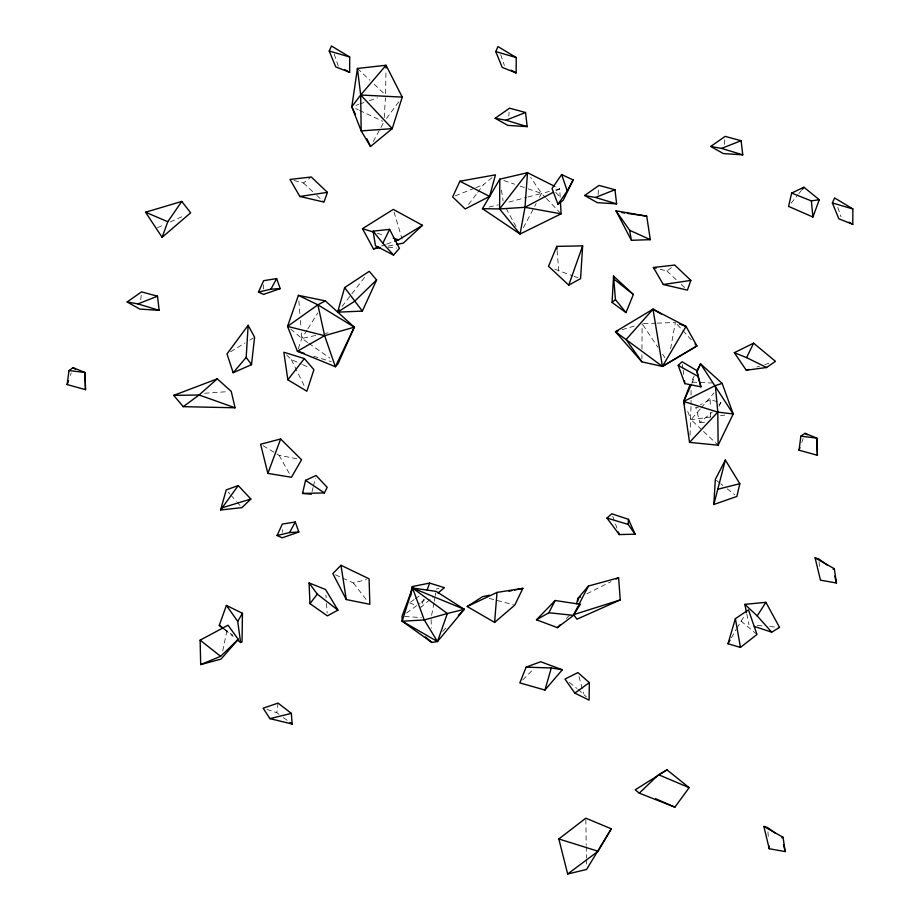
<?xml version="1.0" encoding="UTF-8"?>
<svg xmlns="http://www.w3.org/2000/svg" width="920" height="920" viewBox="0 0 920 920"><rect width="100%" height="100%" fill="white"/><g stroke="black" fill="none" stroke-linecap="round" stroke-linejoin="round"><path stroke-width="0.69" stroke-dasharray="4.6 3.45" d="M263.626 288.914L263.637 284.786M282.267 532.312L282.279 529.563M641.918 359.03L641.942 354.798M641.964 349.14L642.114 323.714M385.641 93.621L385.986 69.517M384.226 117.645L385.445 97.865M690.011 435.275L691.046 405.754M140.725 299.828L141.254 294.538M508.772 116.127L509.174 112.148M598.069 194.695L598.736 188.071M724.327 144.325L724.868 139.035M279.002 714.311L276.805 712.689L278.07 703.11M670.622 348.691L675.36 322.483L657.351 323.15M431.606 615.331L433.987 602.646M434.251 601.243L435.045 597.011M435.309 595.596L435.838 592.779M222.72 650.969L227.47 627.923M312.041 491.544L313.053 487.531M313.386 486.185L315.387 478.159M298.275 348.68L301.829 338.445L307.142 329.958M70.334 375.486L71.242 372.887M801.769 442.405L803.137 438.518M423.74 599.265L420.785 607.349L433.676 596.608M691.817 383.318L694.738 376.832M694.22 376.004L691.035 382.076L712.264 382.984M523.422 227.677L536.153 203.573M539.499 197.225L541.512 193.418L549.309 191.463M718.957 406.364L720.9 402.718L710.148 399.683L700.534 404.708M373.198 141.576L383.295 123.107M731.411 637.779L736.195 629.383M736.885 628.176L744.74 615.434M307.889 328.75L317.745 312.995M386.457 118.507L398.923 101.626M468.533 204.527L476.893 193.453M477.721 192.349L483.575 184.598L492.223 177.491M341.998 306.498L365.734 275.873M791.131 203.205L797.962 194.695M798.813 193.637L801.377 190.44M700.2 409.02L691.046 419.692L702.512 430.491M701.12 407.951L713.931 393.012M719.014 404.834L720.9 402.718M566.329 618.505L570.285 614.445M442.612 631.396L447.534 626.382M522.813 679.869L532.76 669.794M698.429 407.836L695.727 407.226L699.867 422.464L712.287 412.056M294.02 180.504L303.462 182.988L310.166 177.847M660.146 269.272L666.896 271.043L674.705 265.052M406.559 613.042L420.198 603.037M421.325 602.209L424.741 599.702M410.734 602.013L414.172 599.553M415.311 598.724L419.888 595.447M230.598 351.75L244.984 343.01M249.78 340.101L253.38 337.928M555.99 190.831L559.705 188.853L560.176 197.179M586.903 593.791L611.006 581.624M157.481 227.711L163.852 224.848M170.234 221.984L184.253 215.683M455.227 195.88L474.559 188.186M475.847 187.668L483.575 184.598M381.386 246.042L385.353 244.605M386.676 244.122L393.288 241.73M355.867 105.363L358.57 104.42M359.927 103.948L363.986 102.545M369.391 100.671L377.51 97.853M756.884 366.988L759.529 366.183M764.831 364.561L768.809 363.354M622.115 329.716L635.444 325.714M508.909 202.078L526.573 197.386M527.93 197.03L541.512 193.418L545.433 197.501M335.397 574.793L353.406 582.981L366.482 579.519M555.806 189.83L559.705 188.853L555.99 186.99M489.026 207.058L498.226 204.815M315.641 335.478L301.829 338.445L290.593 328.969M325.312 333.397L328.072 332.81M388.378 246.019L393.806 244.973M436.264 588.984L438.989 588.547M710.723 417.013L691.046 419.692L686.814 409.285M720.556 415.679L724.776 415.115M204.573 393.254L227.033 391.69M643.494 323.656L655.96 323.196M699.867 422.464L705.192 422.337M404.777 616.538L421.383 617.55M757.309 625.416L764.267 626.048M769.833 626.543L779.573 627.428M388.136 247.146L396.589 248.066M263.074 445.705L279.059 455.273L300.138 459.436M489.291 598.414L513.441 604.739M313.639 356.235L331.257 361.663M377.2 233.208L383.881 235.278M266.869 709.412L276.805 712.689M503.872 180.538L514.625 184.218M520.007 186.058L526.723 188.358M528.068 188.818L541.512 193.418L530.633 177.295M554.933 269.238L572.884 275.942M574.16 276.391L578.013 277.736M409.595 602.83L417.059 605.843M286.661 355.016L291.352 359.605L301.38 364.09M302.634 364.653L308.901 367.459M355.672 108.583L358.248 109.79M359.524 110.388L382.674 121.279M307.671 342.527L301.829 338.445L301.392 332.891M308.844 343.344L329.854 358.029M223.824 628.647L232.933 635.26M283.394 717.554L287.787 720.797M569.365 682.467L577.035 688.436M578.128 689.287L586.362 696.831M716.393 480.32L719.624 482.862M720.693 483.713L722.856 485.415M727.168 488.807L734.712 494.753M224.606 629.625L233.139 636.502M740.98 620.988L756.987 634.49M666.896 271.043L677.154 280.589M681.26 284.406L686.389 289.179M303.462 182.988L312.697 191.578M316.802 195.396L323.99 202.078M357.431 68.471L369.955 80.281M374.141 84.215L384.583 94.058M703.547 431.468L717.094 444.233M546.411 198.524L561.108 213.831M555.749 192.418L560.406 197.294M677.235 324.518L681.915 329.624M682.858 330.648L691.288 339.836M228.079 492.004L229.919 494.086M230.851 495.121L236.382 501.377M237.314 502.423L240.085 505.551M353.406 582.981L367.252 600.944M642.896 324.886L657.88 347.208M662.607 354.257L664.976 357.788M279.059 455.273L290.076 474.835M506.126 208.403L516.752 227.918M291.352 359.605L305.014 387.412M612.755 516.396L616.952 528.08M837.798 207.368L841.006 216.775M500.721 54.648L504.378 65.4M334.202 54.061L338.318 66.171M394.082 212.083L402.097 239.085M578.99 676.522L583.613 693.542M746.764 613.835L748.972 624.657M501.457 189.992L503.067 200.813M682.433 364.469L682.939 368.563M683.111 369.932L683.801 375.406M557.106 250.516L558.773 271.009M298.85 300.909L299.954 314.812M300.403 320.378L300.955 327.324M819.064 561.821L819.501 567.456M767.935 831.806L768.464 838.856M325.921 595.033L326.117 597.804M326.497 603.37L327.175 613.088M431.112 619.574L431.365 628.153M710.148 399.683L710.263 406.72M710.366 412.344L710.458 417.979M585.844 819.593L586.224 845.238M586.247 846.664L586.408 858.061M586.431 859.487L586.511 865.191M691.046 390.425L691.046 398.785M691.046 400.188L691.046 404.363"/><path stroke-width="1.38" d="M349.634 72.335L349.703 56.982L331.453 46L329.233 51.025L335.708 66.872L349.634 72.335L344.597 69.598M516.154 72.921L516.223 57.557L497.973 46.575L495.765 51.6L502.239 67.447L516.154 72.921L511.129 70.173M852.782 224.296L852.851 208.932L834.601 197.949L832.381 202.975L838.856 218.822L852.782 224.296L849.01 222.237M560.406 201.342L561.108 213.831L520.064 234.025L499.583 208.943L499.836 179.158L527.516 172.695L554.76 186.369M589.329 682.617L589.099 700.131L574.827 693.116L564.972 679.063L577.921 672.589L589.329 682.617L574.827 693.116M223.537 628.774L219.282 625.335L226.4 605.418L242.443 613.283L242.04 641.872L240.603 642.505L237.394 639.929M386.009 68.103L386.043 65.262L357.431 68.471L351.808 106.766L361.18 130.904L370.507 146.498L392.23 128.627L402.247 97.117L386.043 65.262L360.686 95.001L351.808 106.766L355.43 114.459M577.886 601.07L578.024 598.287L588.443 586.04L618.608 577.771L620.252 599.92L576.943 619.194L573.62 614.663L576.84 608.442M612.064 302.45L613.548 276.092L633.362 294.48L625.98 312.582L612.064 302.45L615.445 299.598L613.548 276.092M713.828 504.493L715.311 479.469L725.339 460.069L739.818 483.713L736.862 496.455L713.828 504.493L725.339 460.069M233.185 372.715L246.192 357.385L248.147 325.289L226.998 353.924L233.185 372.715L251.516 364.665L254.575 337.191L248.147 325.289M582.647 245.847L580.577 278.633L568.744 285.108L548.527 266.294L556.772 246.41L582.647 245.847L568.744 285.108M635.087 534.186L628.153 524.411L628.475 519.328L611.811 513.797L606.97 518.063L619.286 534.577L635.087 534.186L628.475 519.328M482.459 208.667L520.064 234.025L524.986 207.31L527.516 172.695L499.583 208.943L482.459 208.667L499.836 179.158M494.615 622.414L496.995 592.422L522.893 588.328L514.774 605.095L494.615 622.414L467.199 606.521L482.574 596.666L489.532 595.228M67.148 384.572L68.965 370.565L73.059 367.701L84.973 372.473L85.502 389.666L67.148 384.572L68.517 380.673M799.043 450.19L800.86 436.183L804.954 433.32L816.868 438.104L817.397 455.285L799.043 450.19L799.952 447.603M410.607 596.08L412.01 586.615L429.64 583.084L444.429 587.673L437.978 593.032M302.53 493.43L305.555 480.355L316.066 475.479L327.198 487.347L324.392 492.913L302.53 493.43L311.374 494.224M791.648 193.062L788.567 206.39L812.935 217.028L819.271 199.697L803.931 187.255L791.648 193.062L811.348 200.893L819.271 199.697M576.553 603.738L578.024 598.287L580.566 596.999M489.601 196.42L495.454 174.834L459.897 181.228L452.651 196.914L465.186 208.955L489.601 196.42L459.897 181.228M220.581 509.99L226.228 489.911L238.234 485.576L250.861 499.019L241.925 507.633L220.581 509.99L238.234 485.576M344.643 287.592L337.594 312.167L362.353 311.109L376.602 279.967L369.253 271.331L344.643 287.592L362.353 311.109M544.939 690.046L551.287 667.977L562.316 669.771L544.939 690.046L519.834 682.893L526.136 667.126L540.707 661.744L562.316 669.771M727.996 643.77L735.379 618.654L748.489 609.88L756.987 634.49L740.45 647.415L727.996 643.77L730.043 640.17M464.266 609.304L447.361 613.502L437.471 641.539L402.201 621.207L412.551 588.006L436.103 591.376L464.266 609.304L437.471 641.539L431.779 642.436L402.201 621.207L402.005 616.377L412.551 588.006L464.266 609.304L458.367 615.331M298.413 295.354L287.534 326.381L297.39 351.233L335.374 366.712L338.031 363.745L354.303 327.163L325.323 300.874L298.413 295.354L317.883 304.83L354.303 327.163L335.374 366.712L324.622 335.685L317.883 304.83L325.323 300.874M327.416 192.349L323.99 202.078L299.862 196.466L289.972 179.434L311.282 176.996L327.416 192.349L299.862 196.466M690.851 280.404L687.412 290.133L663.297 284.51L653.407 267.49L674.705 265.052L690.851 280.404L663.297 284.51M162.115 237.325L167.796 221.708L181.78 201.422L190.636 212.819L162.115 237.325L145.555 212.221L181.78 201.422M427.179 589.823L429.64 583.084M267.858 473.397L280.646 438.978L301.541 459.724L291.456 477.273L267.858 473.397L260.613 444.233L280.646 438.978M690.057 384.663L683.64 401.476L689.54 442.359L718.129 445.211L733.206 413.966L722.165 383.41L700.58 363.86L696.762 371.139M691.231 384.617L683.64 401.476L684.698 404.075M697.072 371.645L700.58 363.86L733.206 413.966L717.795 412.114L683.64 401.476L715.357 385.584L722.165 383.41M258.451 292.089L263.661 280.669L276.644 278.611L280.209 288.604L263.603 294.4L258.451 292.089L270.894 289.167L280.209 288.604M277.092 535.497L282.302 524.078L295.285 522.008L298.85 532.013L282.244 537.809L277.092 535.497L289.547 532.565L298.85 532.013M734.321 352.705L746.591 357.615L753.606 343.16L775.445 361.33L766.59 367.505L746.281 370.219L734.321 352.705L753.606 343.16M393.53 255.07L382.835 243.248L389.608 229.356L373.094 231.15L375.475 245.755L393.53 255.07L399.406 248.377L389.608 229.356M573.16 179.952L563.201 200.215L557.991 204.286L552.023 188.519L561.637 174.57L573.16 179.952L567.237 190.934L557.991 204.286M536.475 619.793L548.849 612.755L555.151 600.507L580.186 604.302L573.528 615.342L557.416 627.635L536.475 619.793L555.151 600.507M578.772 604.705L588.443 586.04M270.894 289.167L276.644 278.611M289.547 532.565L295.285 522.008M240.603 642.505L237.728 621.38L242.443 613.283M567.674 874L598.103 851.253L611.282 828.817L585.833 818.168L558.831 838.959L567.674 874L586.569 869.469L611.282 828.817M771.707 632.167L757.194 615.882L765.888 602.312L779.573 627.428L771.707 632.167L754.319 626.428M639.262 793.155L674.866 807.15L689.16 787.658L667.023 769.879L658.57 774.72L639.262 793.155L635.191 789.808L667.023 769.879M309.959 603.646L317.296 594.136L309.074 582.958L309.959 603.646L327.37 615.871L337.95 610.121L325.53 589.478L309.074 582.958M339.353 309.902L337.594 312.167L354.453 301.415L376.602 279.967M287.845 379.787L304.359 358.57L313.916 369.702L306.877 391.207L287.845 379.787L283.854 352.256L304.359 358.57M802.228 189.382L803.931 187.255M238.268 639.342L221.041 659.099L200.686 664.585L200.123 640.159L228.022 625.209L238.268 639.342L220.616 656.317L200.686 664.585M661.25 314.088L653.016 309.189L626.083 339.56L641.895 361.859L662.434 366.413L696.911 345.966L686.067 326.428L653.016 309.189L615.457 331.717L641.895 361.859M689.54 442.359L717.795 412.114L715.357 385.584M340.986 565.271L332.833 573.62L346.265 599.541L369.851 604.313L369.092 578.818L340.986 565.271L346.265 599.541M557.416 627.635L560.384 624.588M577.219 607.349L580.186 604.302M678.212 365.389L682.088 361.732L696.877 370.645L700.913 386.837L684.825 383.617L678.212 365.389L697.923 376.315L700.913 386.837M380.236 247.595L373.451 248.917L362.503 228.666L393.288 209.392L422.464 225.319L403.305 243.133L396.52 244.444M217.269 378.844L199.088 394.99L183.252 406.663L173.708 395.393L217.269 378.844L231.242 391.402L235.06 407.778L183.252 406.663M317.883 304.83L287.534 326.381L324.622 335.685L354.303 327.163M127.132 301.978L141.53 291.881L157.504 296.205L159.16 310.339L139.794 309.085L127.132 301.978L137.931 303.91L159.16 310.339M495.178 118.277L509.565 108.18L525.538 112.504L527.194 126.626L507.828 125.384L495.178 118.277L505.977 120.209L527.194 126.626M584.614 195.523L599 185.426L614.974 189.75L616.63 203.872L597.264 202.63L584.614 195.523L595.412 197.455L616.63 203.872M710.734 146.475L725.132 136.39L741.106 140.702L742.762 154.836L723.396 153.594L710.734 146.475L721.544 148.407L742.762 154.836M394.611 241.258L398.578 239.821L422.464 225.319M324.622 335.685L297.39 351.233L304.163 353.315M499.583 208.943L524.986 207.31L553.506 192.153M833.094 569.296L834.279 568.698L836.452 583.015L820.467 580.152L815.097 557.853L818.857 559.003L827.62 565.34M781.85 837.878L783.035 837.269L785.197 851.586L769.223 848.723L763.853 826.424L767.602 827.574L775.284 833.117M616.078 579.059L618.608 577.771M467.199 606.521L496.995 592.422M505.977 120.209L525.538 112.504M137.931 303.91L157.504 296.205M595.412 197.455L614.974 189.75M721.544 148.407L741.106 140.702M373.451 248.917L378.741 246.997M573.62 614.663L620.252 599.92M222.019 507.84L250.861 499.019M746.281 370.219L748.926 369.414M618.125 330.912L615.457 331.717L662.434 366.413L696.911 345.966L695.037 343.93M718.014 489.175L739.818 483.713M269.962 718.635L291.341 713.402L292.18 724.04L269.962 718.635L263.143 708.193L278.07 703.11L291.341 713.402M508.99 591.203L511.773 590.629M514.544 590.053L522.893 588.328M746.488 612.478L744.843 604.359L765.888 602.312M402.201 621.207L424.269 619.953L447.361 613.502L412.551 588.006L424.269 619.953L437.471 641.539M631.384 240.292L650.302 239.671L646.737 216.154L616.02 210.841L631.384 240.292L629.636 230.264L616.02 210.841M173.708 395.393L199.088 394.99L235.06 407.778M526.136 667.126L551.287 667.977M402.247 97.117L360.686 95.001L357.431 68.471M548.849 612.755L573.528 615.342M800.86 436.183L816.868 438.104L817.397 455.285M68.965 370.565L84.973 372.473L85.502 389.666M622.058 212.623L624.795 213.014M627.543 213.405L646.737 216.154M524.986 207.31L561.108 213.831M653.407 267.49L656.098 268.203M495.765 51.6L516.223 57.557M329.233 51.025L349.703 56.982M832.381 202.975L852.851 208.932M606.97 518.063L628.153 524.411M362.503 228.666L374.532 232.38M393.242 238.165L398.578 239.821M558.831 838.959L598.103 851.253M679.374 323.966L686.067 326.428L662.434 366.413L653.016 309.189M658.57 774.72L689.16 787.658M145.555 212.221L167.796 221.708M655.672 798.755L674.866 807.15M629.636 230.264L650.302 239.671M746.591 357.615L766.59 367.505M815.097 557.853L834.279 568.698M763.853 826.424L783.035 837.269M804.954 433.32L807.208 434.815M73.059 367.701L75.313 369.184M305.555 480.355L324.392 492.913M219.282 625.335L222.686 627.819M289.984 722.418L292.18 724.04M317.296 594.136L337.95 610.121M200.123 640.159L220.616 656.317M613.881 279.047L633.362 294.48M425.397 636.858L431.779 642.436M744.843 604.359L757.194 615.882M615.445 299.598L625.98 312.582M373.094 231.15L382.835 243.248M246.192 357.385L251.516 364.665M226.4 605.418L237.728 621.38M366.896 138.805L370.507 146.498M618.355 531.978L619.286 534.577M561.637 174.57L567.237 190.934M834.773 576.15L836.452 583.015M783.529 844.732L785.197 851.586M696.877 370.645L697.923 376.315M735.379 618.654L740.45 647.415M684.48 380.88L684.825 383.617M811.348 200.893L812.935 217.028M556.772 246.41L557.002 249.147M769.005 845.905L769.223 848.723M717.795 412.114L718.129 445.211M392.23 128.627L361.18 130.904L360.686 95.001L392.23 128.627"/></g></svg>
